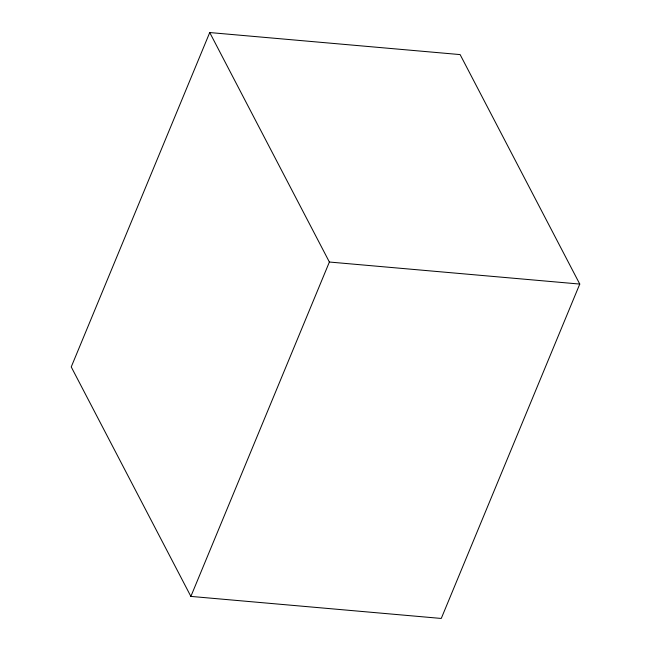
<?xml version="1.0" encoding="UTF-8"?>
<svg xmlns="http://www.w3.org/2000/svg" width="651" height="651" viewBox="0 0 651 651"><rect width="100%" height="100%" fill="white"/><g stroke="black" fill="none" stroke-linecap="round" stroke-linejoin="round"><path stroke-width="0.98" d="M209.736 32.55L71.236 366.928L190.873 596.406L441.264 618.45L579.764 284.072L460.127 54.594L209.736 32.55L329.382 262.027L190.873 596.406M329.382 262.027L579.764 284.072"/></g></svg>
